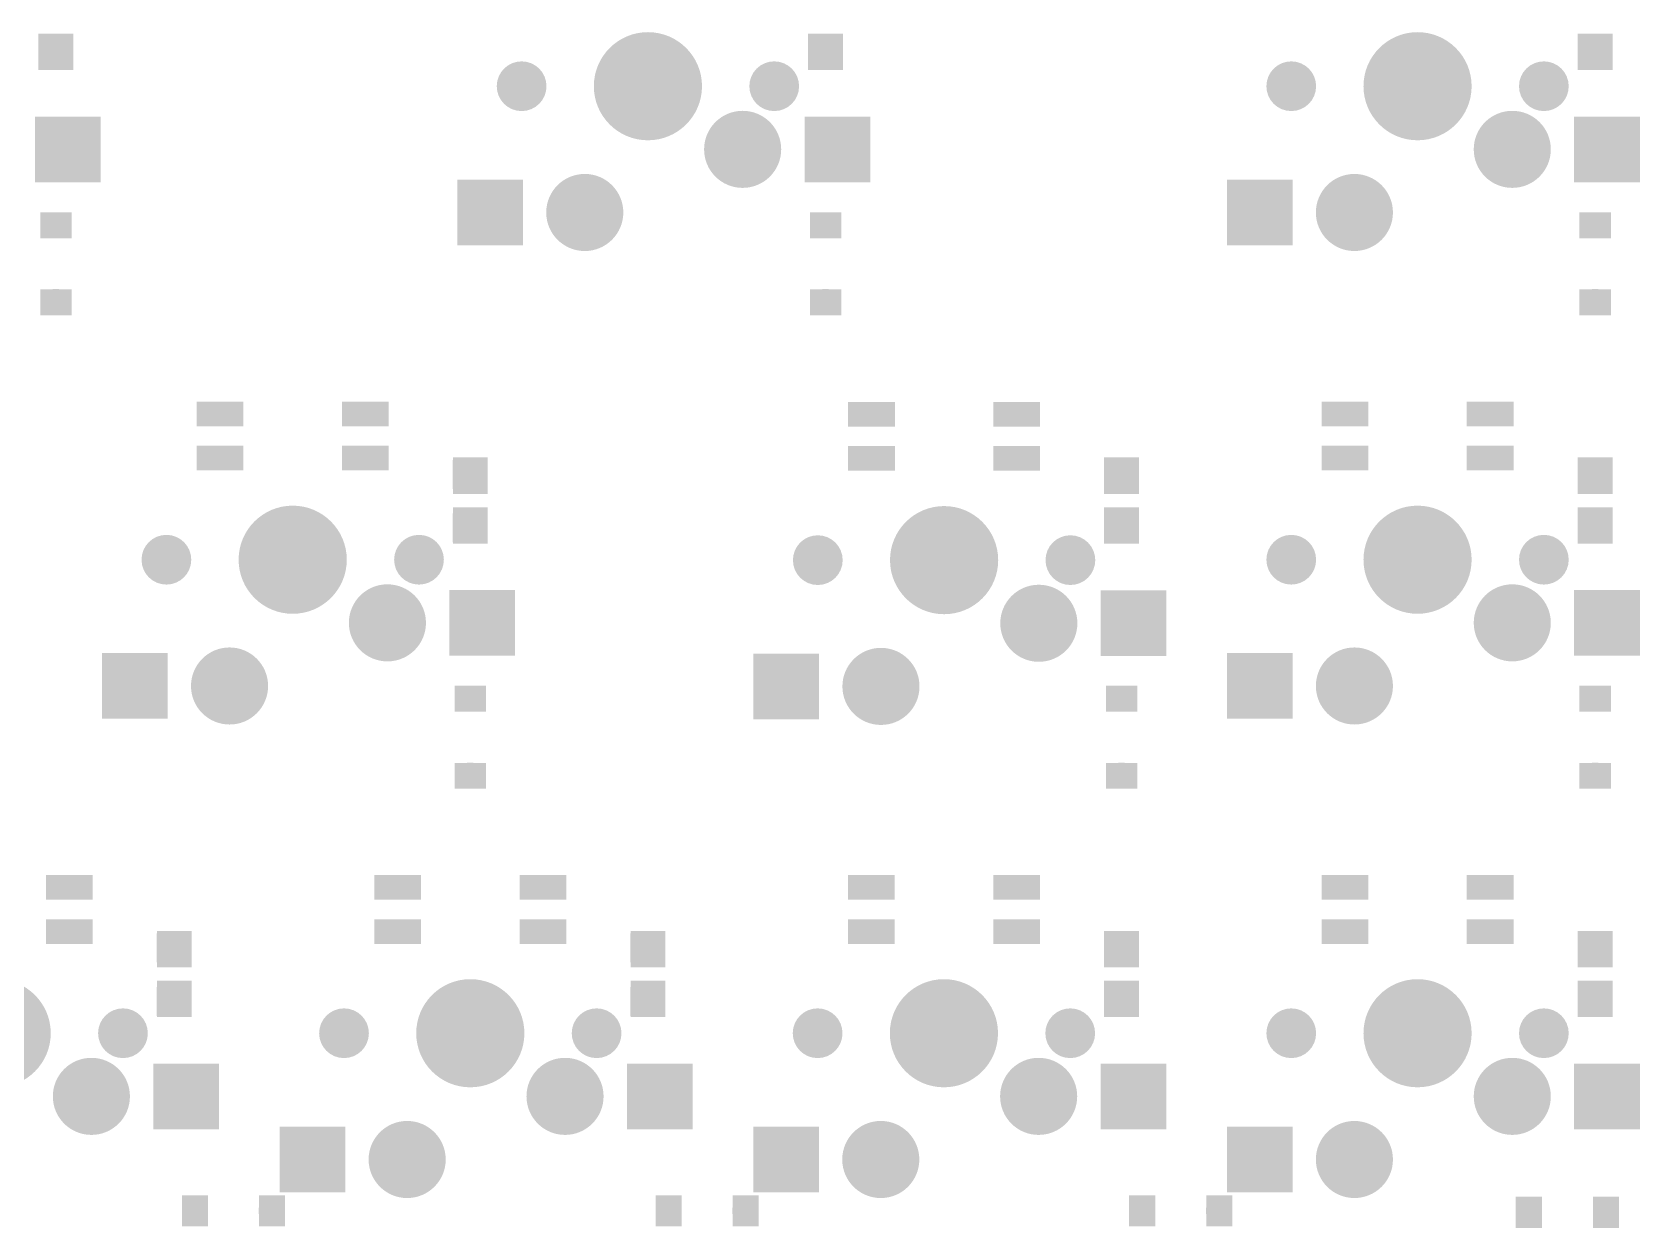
# Model space of a CAD drawing. Extents: x 561 to 1620, y -236 to 406.
# Drawn here: x 1214.1 to 1278.8, y -221 to -172.8 of the extents above; entities that cross this region are included whole.
import ezdxf

# ---------------------------------------------------------------- set-up
doc = ezdxf.new("R2010")
doc.units = 0
doc.header["$MEASUREMENT"] = 0
for name, color, linetype, true_color in [('BottomLayer', 5, 'Continuous', 0x0000ff), ('BottomPasteMaskLayer', 7, 'Continuous', 0x800000), ('BottomSolderMaskLayer', 7, 'Continuous', 0xaa00ff), ('Document', 7, 'Continuous', 0xffffff), ('Multi-Layer', 7, 'Continuous', 0xc0c0c0), ('TopSolderMaskLayer', 7, 'Continuous', 0x800080)]:
    doc.layers.add(name, color=color, linetype=linetype, true_color=true_color)

msp = doc.modelspace()

# ---------------------------------------------------------------- hatches: boundary and pattern name
at = {"layer": 'BottomLayer'}
for points in [[(1215.759, -172.937), (1214.409, -172.937), (1214.409, -174.347), (1215.759, -174.347)], [(1246.716, -172.937), (1245.366, -172.937), (1245.366, -174.347), (1246.716, -174.347)], [(1277.673, -172.937), (1276.323, -172.937), (1276.323, -174.347), (1277.673, -174.347)], [(1214.29, -176.293), (1216.83, -176.293), (1216.83, -178.833), (1214.29, -178.833)], [(1245.247, -176.293), (1247.787, -176.293), (1247.787, -178.833), (1245.247, -178.833)], [(1276.204, -176.293), (1278.744, -176.293), (1278.744, -178.833), (1276.204, -178.833)], [(1231.277, -178.833), (1233.817, -178.833), (1233.817, -181.373), (1231.277, -181.373)], [(1262.234, -178.833), (1264.774, -178.833), (1264.774, -181.373), (1262.234, -181.373)], [(1215.684, -181.117), (1215.684, -180.117), (1214.484, -180.117), (1214.484, -181.117)], [(1246.641, -181.117), (1246.641, -180.117), (1245.441, -180.117), (1245.441, -181.117)], [(1277.598, -181.117), (1277.598, -180.117), (1276.398, -180.117), (1276.398, -181.117)], [(1215.684, -184.217), (1215.684, -183.217), (1214.484, -183.217), (1214.484, -184.217)], [(1246.641, -184.217), (1246.641, -183.217), (1245.441, -183.217), (1245.441, -184.217)], [(1277.598, -184.217), (1277.598, -183.217), (1276.398, -183.217), (1276.398, -184.217)], [(1220.799, -187.76), (1222.577, -187.76), (1222.577, -188.649), (1220.799, -188.649)], [(1226.641, -187.76), (1228.419, -187.76), (1228.419, -188.649), (1226.641, -188.649)], [(1247, -187.777), (1248.778, -187.777), (1248.778, -188.666), (1247, -188.666)], [(1252.842, -187.777), (1254.62, -187.777), (1254.62, -188.666), (1252.842, -188.666)], [(1266.044, -187.76), (1267.822, -187.76), (1267.822, -188.649), (1266.044, -188.649)], [(1271.886, -187.76), (1273.664, -187.76), (1273.664, -188.649), (1271.886, -188.649)], [(1220.799, -189.538), (1222.577, -189.538), (1222.577, -190.427), (1220.799, -190.427)], [(1226.641, -189.538), (1228.419, -189.538), (1228.419, -190.427), (1226.641, -190.427)], [(1232.428, -191.397), (1231.078, -191.397), (1231.078, -189.987), (1232.428, -189.987)], [(1247, -189.555), (1248.778, -189.555), (1248.778, -190.444), (1247, -190.444)], [(1252.842, -189.555), (1254.62, -189.555), (1254.62, -190.444), (1252.842, -190.444)], [(1258.623, -191.397), (1257.273, -191.397), (1257.273, -189.987), (1258.623, -189.987)], [(1266.044, -189.538), (1267.822, -189.538), (1267.822, -190.427), (1266.044, -190.427)], [(1271.886, -189.538), (1273.664, -189.538), (1273.664, -190.427), (1271.886, -190.427)], [(1277.673, -191.397), (1276.323, -191.397), (1276.323, -189.987), (1277.673, -189.987)], [(1232.428, -191.987), (1231.078, -191.987), (1231.078, -193.397), (1232.428, -193.397)], [(1258.623, -191.987), (1257.273, -191.987), (1257.273, -193.397), (1258.623, -193.397)], [(1277.673, -191.987), (1276.323, -191.987), (1276.323, -193.397), (1277.673, -193.397)], [(1230.959, -195.343), (1233.499, -195.343), (1233.499, -197.883), (1230.959, -197.883)], [(1257.16, -195.36), (1259.7, -195.36), (1259.7, -197.9), (1257.16, -197.9)], [(1276.204, -195.343), (1278.744, -195.343), (1278.744, -197.883), (1276.204, -197.883)], [(1216.989, -197.883), (1219.529, -197.883), (1219.529, -200.423), (1216.989, -200.423)], [(1243.19, -197.9), (1245.73, -197.9), (1245.73, -200.44), (1243.19, -200.44)], [(1262.234, -197.883), (1264.774, -197.883), (1264.774, -200.423), (1262.234, -200.423)], [(1232.353, -200.167), (1232.353, -199.167), (1231.153, -199.167), (1231.153, -200.167)], [(1258.548, -200.167), (1258.548, -199.167), (1257.348, -199.167), (1257.348, -200.167)], [(1277.598, -200.167), (1277.598, -199.167), (1276.398, -199.167), (1276.398, -200.167)], [(1232.353, -203.267), (1232.353, -202.267), (1231.153, -202.267), (1231.153, -203.267)], [(1258.548, -203.267), (1258.548, -202.267), (1257.348, -202.267), (1257.348, -203.267)], [(1277.598, -203.267), (1277.598, -202.267), (1276.398, -202.267), (1276.398, -203.267)], [(1214.735, -206.81), (1216.513, -206.81), (1216.513, -207.699), (1214.735, -207.699)], [(1227.943, -206.81), (1229.721, -206.81), (1229.721, -207.699), (1227.943, -207.699)], [(1233.785, -206.81), (1235.563, -206.81), (1235.563, -207.699), (1233.785, -207.699)], [(1246.994, -206.81), (1248.772, -206.81), (1248.772, -207.699), (1246.994, -207.699)], [(1252.836, -206.81), (1254.614, -206.81), (1254.614, -207.699), (1252.836, -207.699)], [(1266.044, -206.81), (1267.822, -206.81), (1267.822, -207.699), (1266.044, -207.699)], [(1271.886, -206.81), (1273.664, -206.81), (1273.664, -207.699), (1271.886, -207.699)], [(1214.735, -208.588), (1216.513, -208.588), (1216.513, -209.477), (1214.735, -209.477)], [(1227.943, -208.588), (1229.721, -208.588), (1229.721, -209.477), (1227.943, -209.477)], [(1233.785, -208.588), (1235.563, -208.588), (1235.563, -209.477), (1233.785, -209.477)], [(1246.994, -208.588), (1248.772, -208.588), (1248.772, -209.477), (1246.994, -209.477)], [(1252.836, -208.588), (1254.614, -208.588), (1254.614, -209.477), (1252.836, -209.477)], [(1266.044, -208.588), (1267.822, -208.588), (1267.822, -209.477), (1266.044, -209.477)], [(1271.886, -208.588), (1273.664, -208.588), (1273.664, -209.477), (1271.886, -209.477)], [(1220.522, -210.447), (1219.172, -210.447), (1219.172, -209.037), (1220.522, -209.037)], [(1239.572, -210.447), (1238.222, -210.447), (1238.222, -209.037), (1239.572, -209.037)], [(1258.623, -210.447), (1257.273, -210.447), (1257.273, -209.037), (1258.623, -209.037)], [(1277.673, -210.447), (1276.323, -210.447), (1276.323, -209.037), (1277.673, -209.037)], [(1220.522, -211.037), (1219.172, -211.037), (1219.172, -212.447), (1220.522, -212.447)], [(1239.572, -211.037), (1238.222, -211.037), (1238.222, -212.447), (1239.572, -212.447)], [(1258.623, -211.037), (1257.273, -211.037), (1257.273, -212.447), (1258.623, -212.447)], [(1277.673, -211.037), (1276.323, -211.037), (1276.323, -212.447), (1277.673, -212.447)], [(1219.053, -214.394), (1221.593, -214.394), (1221.593, -216.934), (1219.053, -216.934)], [(1238.103, -214.394), (1240.643, -214.394), (1240.643, -216.934), (1238.103, -216.934)], [(1257.154, -214.394), (1259.694, -214.394), (1259.694, -216.934), (1257.154, -216.934)], [(1276.204, -214.394), (1278.744, -214.394), (1278.744, -216.934), (1276.204, -216.934)], [(1224.133, -216.934), (1226.673, -216.934), (1226.673, -219.474), (1224.133, -219.474)], [(1243.184, -216.934), (1245.724, -216.934), (1245.724, -219.474), (1243.184, -219.474)], [(1262.234, -216.934), (1264.774, -216.934), (1264.774, -219.474), (1262.234, -219.474)], [(1221.178, -219.668), (1220.178, -219.668), (1220.178, -220.868), (1221.178, -220.868)], [(1224.278, -219.668), (1223.278, -219.668), (1223.278, -220.868), (1224.278, -220.868)], [(1240.228, -219.668), (1239.228, -219.668), (1239.228, -220.868), (1240.228, -220.868)], [(1243.328, -219.668), (1242.328, -219.668), (1242.328, -220.868), (1243.328, -220.868)], [(1259.279, -219.668), (1258.279, -219.668), (1258.279, -220.868), (1259.279, -220.868)], [(1262.379, -219.668), (1261.379, -219.668), (1261.379, -220.868), (1262.379, -220.868)], [(1273.83, -220.929), (1274.83, -220.929), (1274.83, -219.729), (1273.83, -219.729)], [(1276.93, -220.929), (1277.93, -220.929), (1277.93, -219.729), (1276.93, -219.729)]]:
    msp.add_hatch(color=256, dxfattribs=at).paths.add_polyline_path(points)
at = {"layer": 'BottomPasteMaskLayer'}
for points in [[(1215.704, -173.116), (1215.284, -173.117), (1215.284, -173.561), (1214.834, -173.561), (1214.834, -173.122), (1214.424, -173.116), (1214.374, -173.166), (1214.374, -174.316), (1214.424, -174.366), (1215.704, -174.366), (1215.754, -174.316), (1215.754, -173.166)], [(1246.661, -173.116), (1246.241, -173.117), (1246.241, -173.561), (1245.791, -173.561), (1245.791, -173.122), (1245.381, -173.116), (1245.331, -173.166), (1245.331, -174.316), (1245.381, -174.366), (1246.661, -174.366), (1246.711, -174.316), (1246.711, -173.166)], [(1277.618, -173.116), (1277.198, -173.117), (1277.198, -173.561), (1276.748, -173.561), (1276.748, -173.122), (1276.338, -173.116), (1276.288, -173.166), (1276.288, -174.316), (1276.338, -174.366), (1277.618, -174.366), (1277.668, -174.316), (1277.668, -173.166)], [(1214.29, -176.293), (1216.83, -176.293), (1216.83, -178.833), (1214.29, -178.833)], [(1245.247, -176.293), (1247.787, -176.293), (1247.787, -178.833), (1245.247, -178.833)], [(1276.204, -176.293), (1278.744, -176.293), (1278.744, -178.833), (1276.204, -178.833)], [(1231.277, -178.833), (1233.817, -178.833), (1233.817, -181.373), (1231.277, -181.373)], [(1262.234, -178.833), (1264.774, -178.833), (1264.774, -181.373), (1262.234, -181.373)], [(1215.684, -181.117), (1215.684, -180.117), (1214.484, -180.117), (1214.484, -181.117)], [(1246.641, -181.117), (1246.641, -180.117), (1245.441, -180.117), (1245.441, -181.117)], [(1277.598, -181.117), (1277.598, -180.117), (1276.398, -180.117), (1276.398, -181.117)], [(1215.684, -184.217), (1215.684, -183.217), (1214.484, -183.217), (1214.484, -184.217)], [(1246.641, -184.217), (1246.641, -183.217), (1245.441, -183.217), (1245.441, -184.217)], [(1277.598, -184.217), (1277.598, -183.217), (1276.398, -183.217), (1276.398, -184.217)], [(1220.799, -187.76), (1222.577, -187.76), (1222.577, -188.649), (1220.799, -188.649)], [(1226.641, -187.76), (1228.419, -187.76), (1228.419, -188.649), (1226.641, -188.649)], [(1247, -187.777), (1248.778, -187.777), (1248.778, -188.666), (1247, -188.666)], [(1252.842, -187.777), (1254.62, -187.777), (1254.62, -188.666), (1252.842, -188.666)], [(1266.044, -187.76), (1267.822, -187.76), (1267.822, -188.649), (1266.044, -188.649)], [(1271.886, -187.76), (1273.664, -187.76), (1273.664, -188.649), (1271.886, -188.649)], [(1220.799, -189.538), (1222.577, -189.538), (1222.577, -190.427), (1220.799, -190.427)], [(1226.641, -189.538), (1228.419, -189.538), (1228.419, -190.427), (1226.641, -190.427)], [(1232.373, -190.017), (1231.093, -190.017), (1231.043, -190.067), (1231.043, -191.217), (1231.093, -191.267), (1231.503, -191.272), (1231.503, -190.822), (1231.953, -190.822), (1231.953, -191.262), (1232.373, -191.267), (1232.423, -191.217), (1232.423, -190.067)], [(1247, -189.555), (1248.778, -189.555), (1248.778, -190.444), (1247, -190.444)], [(1252.842, -189.555), (1254.62, -189.555), (1254.62, -190.444), (1252.842, -190.444)], [(1258.567, -190.017), (1257.288, -190.017), (1257.237, -190.067), (1257.237, -191.217), (1257.288, -191.267), (1257.698, -191.272), (1257.698, -190.822), (1258.148, -190.822), (1258.148, -191.262), (1258.567, -191.267), (1258.618, -191.217), (1258.618, -190.067)], [(1266.044, -189.538), (1267.822, -189.538), (1267.822, -190.427), (1266.044, -190.427)], [(1271.886, -189.538), (1273.664, -189.538), (1273.664, -190.427), (1271.886, -190.427)], [(1277.618, -190.017), (1276.338, -190.017), (1276.288, -190.067), (1276.288, -191.217), (1276.338, -191.267), (1276.748, -191.272), (1276.748, -190.822), (1277.198, -190.822), (1277.198, -191.262), (1277.618, -191.267), (1277.668, -191.217), (1277.668, -190.067)], [(1232.373, -192.167), (1231.953, -192.167), (1231.953, -192.612), (1231.503, -192.612), (1231.503, -192.172), (1231.093, -192.167), (1231.043, -192.217), (1231.043, -193.367), (1231.093, -193.417), (1232.373, -193.417), (1232.423, -193.367), (1232.423, -192.217)], [(1258.567, -192.167), (1258.148, -192.167), (1258.148, -192.612), (1257.698, -192.612), (1257.698, -192.172), (1257.288, -192.167), (1257.237, -192.217), (1257.237, -193.367), (1257.288, -193.417), (1258.567, -193.417), (1258.618, -193.367), (1258.618, -192.217)], [(1277.618, -192.167), (1277.198, -192.167), (1277.198, -192.612), (1276.748, -192.612), (1276.748, -192.172), (1276.338, -192.167), (1276.288, -192.217), (1276.288, -193.367), (1276.338, -193.417), (1277.618, -193.417), (1277.668, -193.367), (1277.668, -192.217)], [(1230.959, -195.343), (1233.499, -195.343), (1233.499, -197.883), (1230.959, -197.883)], [(1257.16, -195.36), (1259.7, -195.36), (1259.7, -197.9), (1257.16, -197.9)], [(1276.204, -195.343), (1278.744, -195.343), (1278.744, -197.883), (1276.204, -197.883)], [(1216.989, -197.883), (1219.529, -197.883), (1219.529, -200.423), (1216.989, -200.423)], [(1243.19, -197.9), (1245.73, -197.9), (1245.73, -200.44), (1243.19, -200.44)], [(1262.234, -197.883), (1264.774, -197.883), (1264.774, -200.423), (1262.234, -200.423)], [(1232.353, -200.167), (1232.353, -199.167), (1231.153, -199.167), (1231.153, -200.167)], [(1258.548, -200.167), (1258.548, -199.167), (1257.348, -199.167), (1257.348, -200.167)], [(1277.598, -200.167), (1277.598, -199.167), (1276.398, -199.167), (1276.398, -200.167)], [(1232.353, -203.267), (1232.353, -202.267), (1231.153, -202.267), (1231.153, -203.267)], [(1258.548, -203.267), (1258.548, -202.267), (1257.348, -202.267), (1257.348, -203.267)], [(1277.598, -203.267), (1277.598, -202.267), (1276.398, -202.267), (1276.398, -203.267)], [(1214.735, -206.81), (1216.513, -206.81), (1216.513, -207.699), (1214.735, -207.699)], [(1227.943, -206.81), (1229.721, -206.81), (1229.721, -207.699), (1227.943, -207.699)], [(1233.785, -206.81), (1235.563, -206.81), (1235.563, -207.699), (1233.785, -207.699)], [(1246.994, -206.81), (1248.772, -206.81), (1248.772, -207.699), (1246.994, -207.699)], [(1252.836, -206.81), (1254.614, -206.81), (1254.614, -207.699), (1252.836, -207.699)], [(1266.044, -206.81), (1267.822, -206.81), (1267.822, -207.699), (1266.044, -207.699)], [(1271.886, -206.81), (1273.664, -206.81), (1273.664, -207.699), (1271.886, -207.699)], [(1214.735, -208.588), (1216.513, -208.588), (1216.513, -209.477), (1214.735, -209.477)], [(1227.943, -208.588), (1229.721, -208.588), (1229.721, -209.477), (1227.943, -209.477)], [(1233.785, -208.588), (1235.563, -208.588), (1235.563, -209.477), (1233.785, -209.477)], [(1246.994, -208.588), (1248.772, -208.588), (1248.772, -209.477), (1246.994, -209.477)], [(1252.836, -208.588), (1254.614, -208.588), (1254.614, -209.477), (1252.836, -209.477)], [(1266.044, -208.588), (1267.822, -208.588), (1267.822, -209.477), (1266.044, -209.477)], [(1271.886, -208.588), (1273.664, -208.588), (1273.664, -209.477), (1271.886, -209.477)], [(1220.467, -209.067), (1219.187, -209.067), (1219.137, -209.117), (1219.137, -210.267), (1219.187, -210.317), (1219.597, -210.322), (1219.597, -209.872), (1220.047, -209.872), (1220.047, -210.312), (1220.467, -210.317), (1220.517, -210.267), (1220.517, -209.117)], [(1239.517, -209.067), (1238.237, -209.067), (1238.187, -209.117), (1238.187, -210.267), (1238.237, -210.317), (1238.647, -210.322), (1238.647, -209.872), (1239.097, -209.872), (1239.097, -210.312), (1239.517, -210.317), (1239.567, -210.267), (1239.567, -209.117)], [(1258.567, -209.067), (1257.288, -209.067), (1257.237, -209.117), (1257.237, -210.267), (1257.288, -210.317), (1257.698, -210.322), (1257.698, -209.872), (1258.148, -209.872), (1258.148, -210.312), (1258.567, -210.317), (1258.618, -210.267), (1258.618, -209.117)], [(1277.618, -209.067), (1276.338, -209.067), (1276.288, -209.117), (1276.288, -210.267), (1276.338, -210.317), (1276.748, -210.322), (1276.748, -209.872), (1277.198, -209.872), (1277.198, -210.312), (1277.618, -210.317), (1277.668, -210.267), (1277.668, -209.117)], [(1220.467, -211.217), (1220.047, -211.217), (1220.047, -211.662), (1219.597, -211.662), (1219.597, -211.222), (1219.187, -211.217), (1219.137, -211.267), (1219.137, -212.417), (1219.187, -212.467), (1220.467, -212.467), (1220.517, -212.417), (1220.517, -211.267)], [(1239.517, -211.217), (1239.097, -211.217), (1239.097, -211.662), (1238.647, -211.662), (1238.647, -211.222), (1238.237, -211.217), (1238.187, -211.267), (1238.187, -212.417), (1238.237, -212.467), (1239.517, -212.467), (1239.567, -212.417), (1239.567, -211.267)], [(1258.567, -211.217), (1258.148, -211.217), (1258.148, -211.662), (1257.698, -211.662), (1257.698, -211.222), (1257.288, -211.217), (1257.237, -211.267), (1257.237, -212.417), (1257.288, -212.467), (1258.567, -212.467), (1258.618, -212.417), (1258.618, -211.267)], [(1277.618, -211.217), (1277.198, -211.217), (1277.198, -211.662), (1276.748, -211.662), (1276.748, -211.222), (1276.338, -211.217), (1276.288, -211.267), (1276.288, -212.417), (1276.338, -212.467), (1277.618, -212.467), (1277.668, -212.417), (1277.668, -211.267)], [(1219.053, -214.394), (1221.593, -214.394), (1221.593, -216.934), (1219.053, -216.934)], [(1238.103, -214.394), (1240.643, -214.394), (1240.643, -216.934), (1238.103, -216.934)], [(1257.154, -214.394), (1259.694, -214.394), (1259.694, -216.934), (1257.154, -216.934)], [(1276.204, -214.394), (1278.744, -214.394), (1278.744, -216.934), (1276.204, -216.934)], [(1224.133, -216.934), (1226.673, -216.934), (1226.673, -219.474), (1224.133, -219.474)], [(1243.184, -216.934), (1245.724, -216.934), (1245.724, -219.474), (1243.184, -219.474)], [(1262.234, -216.934), (1264.774, -216.934), (1264.774, -219.474), (1262.234, -219.474)], [(1221.178, -219.668), (1220.178, -219.668), (1220.178, -220.868), (1221.178, -220.868)], [(1224.278, -219.668), (1223.278, -219.668), (1223.278, -220.868), (1224.278, -220.868)], [(1240.228, -219.668), (1239.228, -219.668), (1239.228, -220.868), (1240.228, -220.868)], [(1243.328, -219.668), (1242.328, -219.668), (1242.328, -220.868), (1243.328, -220.868)], [(1259.279, -219.668), (1258.279, -219.668), (1258.279, -220.868), (1259.279, -220.868)], [(1262.379, -219.668), (1261.379, -219.668), (1261.379, -220.868), (1262.379, -220.868)], [(1273.83, -220.929), (1274.83, -220.929), (1274.83, -219.729), (1273.83, -219.729)], [(1276.93, -220.929), (1277.93, -220.929), (1277.93, -219.729), (1276.93, -219.729)]]:
    msp.add_hatch(color=256, dxfattribs=at).paths.add_polyline_path(points)
at = {"layer": 'BottomSolderMaskLayer'}
for points in [[(1215.783, -172.91), (1214.385, -172.91), (1214.385, -174.373), (1215.783, -174.373)], [(1236.722, -175.023, 1), (1241.073, -175.023, 1)], [(1246.74, -172.91), (1245.342, -172.91), (1245.342, -174.373), (1246.74, -174.373)], [(1267.679, -175.023, 1), (1272.029, -175.023, 1)], [(1277.697, -172.91), (1276.299, -172.91), (1276.299, -174.373), (1277.697, -174.373)], [(1232.817, -175.023, 1), (1234.818, -175.023, 1)], [(1242.977, -175.023, 1), (1244.978, -175.023, 1)], [(1263.774, -175.023, 1), (1265.774, -175.023, 1)], [(1273.934, -175.023, 1), (1275.934, -175.023, 1)], [(1214.239, -176.242), (1216.881, -176.242), (1216.881, -178.884), (1214.239, -178.884)], [(1241.157, -177.563, 1), (1244.258, -177.563, 1)], [(1245.196, -176.242), (1247.838, -176.242), (1247.838, -178.884), (1245.196, -178.884)], [(1272.114, -177.563, 1), (1275.214, -177.563, 1)], [(1276.153, -176.242), (1278.795, -176.242), (1278.795, -178.884), (1276.153, -178.884)], [(1231.226, -178.782), (1233.868, -178.782), (1233.868, -181.424), (1231.226, -181.424)], [(1234.807, -180.103, 1), (1237.908, -180.103, 1)], [(1262.183, -178.782), (1264.825, -178.782), (1264.825, -181.424), (1262.183, -181.424)], [(1265.764, -180.103, 1), (1268.864, -180.103, 1)], [(1215.715, -181.138), (1215.715, -180.096), (1214.454, -180.096), (1214.454, -181.138)], [(1246.671, -181.138), (1246.671, -180.096), (1245.411, -180.096), (1245.411, -181.138)], [(1277.628, -181.138), (1277.628, -180.096), (1276.367, -180.096), (1276.367, -181.138)], [(1215.715, -184.238), (1215.715, -183.195), (1214.454, -183.195), (1214.454, -184.238)], [(1246.671, -184.238), (1246.671, -183.195), (1245.411, -183.195), (1245.411, -184.238)], [(1277.628, -184.238), (1277.628, -183.195), (1276.367, -183.195), (1276.367, -184.238)], [(1220.748, -187.709), (1222.628, -187.709), (1222.628, -188.7), (1220.748, -188.7)], [(1226.59, -187.709), (1228.47, -187.709), (1228.47, -188.7), (1226.59, -188.7)], [(1246.95, -187.726), (1248.829, -187.726), (1248.829, -188.717), (1246.95, -188.717)], [(1252.792, -187.726), (1254.671, -187.726), (1254.671, -188.717), (1252.792, -188.717)], [(1265.993, -187.709), (1267.873, -187.709), (1267.873, -188.7), (1265.993, -188.7)], [(1271.835, -187.709), (1273.715, -187.709), (1273.715, -188.7), (1271.835, -188.7)], [(1220.748, -189.487), (1222.628, -189.487), (1222.628, -190.478), (1220.748, -190.478)], [(1226.59, -189.487), (1228.47, -189.487), (1228.47, -190.478), (1226.59, -190.478)], [(1232.452, -191.423), (1231.054, -191.423), (1231.054, -189.96), (1232.452, -189.96)], [(1246.95, -189.504), (1248.829, -189.504), (1248.829, -190.495), (1246.95, -190.495)], [(1252.792, -189.504), (1254.671, -189.504), (1254.671, -190.495), (1252.792, -190.495)], [(1258.647, -191.423), (1257.248, -191.423), (1257.248, -189.96), (1258.647, -189.96)], [(1265.993, -189.487), (1267.873, -189.487), (1267.873, -190.478), (1265.993, -190.478)], [(1271.835, -189.487), (1273.715, -189.487), (1273.715, -190.478), (1271.835, -190.478)], [(1277.697, -191.423), (1276.299, -191.423), (1276.299, -189.96), (1277.697, -189.96)], [(1222.434, -194.073, 1), (1226.785, -194.073, 1)], [(1232.452, -191.96), (1231.054, -191.96), (1231.054, -193.424), (1232.452, -193.424)], [(1248.635, -194.09, 1), (1252.986, -194.09, 1)], [(1258.647, -191.96), (1257.248, -191.96), (1257.248, -193.424), (1258.647, -193.424)], [(1267.679, -194.073, 1), (1272.029, -194.073, 1)], [(1277.697, -191.96), (1276.299, -191.96), (1276.299, -193.424), (1277.697, -193.424)], [(1218.529, -194.073, 1), (1220.53, -194.073, 1)], [(1228.689, -194.073, 1), (1230.69, -194.073, 1)], [(1244.73, -194.09, 1), (1246.731, -194.09, 1)], [(1254.89, -194.09, 1), (1256.891, -194.09, 1)], [(1263.774, -194.073, 1), (1265.774, -194.073, 1)], [(1273.934, -194.073, 1), (1275.934, -194.073, 1)], [(1226.869, -196.613, 1), (1229.97, -196.613, 1)], [(1253.07, -196.63, 1), (1256.171, -196.63, 1)], [(1272.114, -196.613, 1), (1275.214, -196.613, 1)], [(1230.908, -195.292), (1233.55, -195.292), (1233.55, -197.934), (1230.908, -197.934)], [(1257.11, -195.31), (1259.751, -195.31), (1259.751, -197.951), (1257.11, -197.951)], [(1276.153, -195.292), (1278.795, -195.292), (1278.795, -197.934), (1276.153, -197.934)], [(1216.938, -197.832), (1219.58, -197.832), (1219.58, -200.474), (1216.938, -200.474)], [(1220.519, -199.153, 1), (1223.62, -199.153, 1)], [(1243.14, -197.85), (1245.781, -197.85), (1245.781, -200.491), (1243.14, -200.491)], [(1246.72, -199.17, 1), (1249.821, -199.17, 1)], [(1262.183, -197.832), (1264.825, -197.832), (1264.825, -200.474), (1262.183, -200.474)], [(1265.764, -199.153, 1), (1268.864, -199.153, 1)], [(1232.384, -200.188), (1232.384, -199.146), (1231.123, -199.146), (1231.123, -200.188)], [(1258.578, -200.188), (1258.578, -199.146), (1257.317, -199.146), (1257.317, -200.188)], [(1277.628, -200.188), (1277.628, -199.146), (1276.367, -199.146), (1276.367, -200.188)], [(1232.384, -203.288), (1232.384, -202.246), (1231.123, -202.246), (1231.123, -203.288)], [(1258.578, -203.288), (1258.578, -202.246), (1257.317, -202.246), (1257.317, -203.288)], [(1277.628, -203.288), (1277.628, -202.246), (1276.367, -202.246), (1276.367, -203.288)], [(1214.684, -206.759), (1216.564, -206.759), (1216.564, -207.75), (1214.684, -207.75)], [(1227.892, -206.759), (1229.772, -206.759), (1229.772, -207.75), (1227.892, -207.75)], [(1233.734, -206.759), (1235.614, -206.759), (1235.614, -207.75), (1233.734, -207.75)], [(1246.943, -206.759), (1248.822, -206.759), (1248.822, -207.75), (1246.943, -207.75)], [(1252.785, -206.759), (1254.664, -206.759), (1254.664, -207.75), (1252.785, -207.75)], [(1265.993, -206.759), (1267.873, -206.759), (1267.873, -207.75), (1265.993, -207.75)], [(1271.835, -206.759), (1273.715, -206.759), (1273.715, -207.75), (1271.835, -207.75)], [(1214.684, -208.537), (1216.564, -208.537), (1216.564, -209.528), (1214.684, -209.528)], [(1227.892, -208.537), (1229.772, -208.537), (1229.772, -209.528), (1227.892, -209.528)], [(1233.734, -208.537), (1235.614, -208.537), (1235.614, -209.528), (1233.734, -209.528)], [(1246.943, -208.537), (1248.822, -208.537), (1248.822, -209.528), (1246.943, -209.528)], [(1252.785, -208.537), (1254.664, -208.537), (1254.664, -209.528), (1252.785, -209.528)], [(1265.993, -208.537), (1267.873, -208.537), (1267.873, -209.528), (1265.993, -209.528)], [(1271.835, -208.537), (1273.715, -208.537), (1273.715, -209.528), (1271.835, -209.528)], [(1220.546, -210.474), (1219.147, -210.474), (1219.147, -209.011), (1220.546, -209.011)], [(1239.596, -210.474), (1238.198, -210.474), (1238.198, -209.011), (1239.596, -209.011)], [(1258.647, -210.474), (1257.248, -210.474), (1257.248, -209.011), (1258.647, -209.011)], [(1277.697, -210.474), (1276.299, -210.474), (1276.299, -209.011), (1277.697, -209.011)], [(1210.527, -213.124, 1), (1214.878, -213.124, 1)], [(1220.546, -211.011), (1219.147, -211.011), (1219.147, -212.474), (1220.546, -212.474)], [(1229.578, -213.124, 1), (1233.929, -213.124, 1)], [(1239.596, -211.011), (1238.198, -211.011), (1238.198, -212.474), (1239.596, -212.474)], [(1248.628, -213.124, 1), (1252.979, -213.124, 1)], [(1258.647, -211.011), (1257.248, -211.011), (1257.248, -212.474), (1258.647, -212.474)], [(1267.679, -213.124, 1), (1272.029, -213.124, 1)], [(1277.697, -211.011), (1276.299, -211.011), (1276.299, -212.474), (1277.697, -212.474)], [(1216.782, -213.124, 1), (1218.783, -213.124, 1)], [(1225.673, -213.124, 1), (1227.674, -213.124, 1)], [(1235.833, -213.124, 1), (1237.834, -213.124, 1)], [(1244.723, -213.124, 1), (1246.724, -213.124, 1)], [(1254.883, -213.124, 1), (1256.884, -213.124, 1)], [(1263.774, -213.124, 1), (1265.774, -213.124, 1)], [(1273.934, -213.124, 1), (1275.934, -213.124, 1)], [(1214.962, -215.664, 1), (1218.063, -215.664, 1)], [(1219.002, -214.343), (1221.644, -214.343), (1221.644, -216.985), (1219.002, -216.985)], [(1234.013, -215.664, 1), (1237.114, -215.664, 1)], [(1238.052, -214.343), (1240.694, -214.343), (1240.694, -216.985), (1238.052, -216.985)], [(1253.063, -215.664, 1), (1256.164, -215.664, 1)], [(1257.103, -214.343), (1259.744, -214.343), (1259.744, -216.985), (1257.103, -216.985)], [(1272.114, -215.664, 1), (1275.214, -215.664, 1)], [(1276.153, -214.343), (1278.795, -214.343), (1278.795, -216.985), (1276.153, -216.985)], [(1224.082, -216.883), (1226.724, -216.883), (1226.724, -219.525), (1224.082, -219.525)], [(1227.663, -218.204, 1), (1230.764, -218.204, 1)], [(1243.133, -216.883), (1245.774, -216.883), (1245.774, -219.525), (1243.133, -219.525)], [(1246.713, -218.204, 1), (1249.814, -218.204, 1)], [(1262.183, -216.883), (1264.825, -216.883), (1264.825, -219.525), (1262.183, -219.525)], [(1265.764, -218.204, 1), (1268.864, -218.204, 1)], [(1221.203, -219.642), (1220.153, -219.642), (1220.153, -220.893), (1221.203, -220.893)], [(1224.303, -219.642), (1223.252, -219.642), (1223.252, -220.893), (1224.303, -220.893)], [(1240.254, -219.642), (1239.203, -219.642), (1239.203, -220.893), (1240.254, -220.893)], [(1243.354, -219.642), (1242.303, -219.642), (1242.303, -220.893), (1243.354, -220.893)], [(1259.304, -219.642), (1258.254, -219.642), (1258.254, -220.893), (1259.304, -220.893)], [(1262.404, -219.642), (1261.353, -219.642), (1261.353, -220.893), (1262.404, -220.893)], [(1273.805, -220.954), (1274.856, -220.954), (1274.856, -219.703), (1273.805, -219.703)], [(1276.905, -220.954), (1277.955, -220.954), (1277.955, -219.703), (1276.905, -219.703)]]:
    msp.add_hatch(color=256, dxfattribs=at).paths.add_polyline_path(points)
at = {"layer": 'Document'}
for points in [[(1215.211, -181.024), (1215.211, -180.135), (1214.957, -180.135), (1214.957, -181.024)], [(1246.168, -181.024), (1246.168, -180.135), (1245.914, -180.135), (1245.914, -181.024)], [(1277.125, -181.024), (1277.125, -180.135), (1276.871, -180.135), (1276.871, -181.024)], [(1214.648, -180.695), (1215.537, -180.695), (1215.537, -180.441), (1214.648, -180.441)], [(1245.605, -180.695), (1246.494, -180.695), (1246.494, -180.441), (1245.605, -180.441)], [(1276.562, -180.695), (1277.451, -180.695), (1277.451, -180.441), (1276.562, -180.441)], [(1215.211, -184.072), (1215.211, -183.183), (1214.957, -183.183), (1214.957, -184.072)], [(1246.168, -184.072), (1246.168, -183.183), (1245.914, -183.183), (1245.914, -184.072)], [(1277.125, -184.072), (1277.125, -183.183), (1276.871, -183.183), (1276.871, -184.072)], [(1231.317, -199.746), (1232.206, -199.746), (1232.206, -199.492), (1231.317, -199.492)], [(1231.88, -200.074), (1231.88, -199.185), (1231.626, -199.185), (1231.626, -200.074)], [(1257.511, -199.746), (1258.4, -199.746), (1258.4, -199.492), (1257.511, -199.492)], [(1258.075, -200.074), (1258.075, -199.185), (1257.821, -199.185), (1257.821, -200.074)], [(1276.562, -199.746), (1277.451, -199.746), (1277.451, -199.492), (1276.562, -199.492)], [(1277.125, -200.074), (1277.125, -199.185), (1276.871, -199.185), (1276.871, -200.074)], [(1231.88, -203.122), (1231.88, -202.233), (1231.626, -202.233), (1231.626, -203.122)], [(1258.075, -203.122), (1258.075, -202.233), (1257.821, -202.233), (1257.821, -203.122)], [(1277.125, -203.122), (1277.125, -202.233), (1276.871, -202.233), (1276.871, -203.122)], [(1220.757, -220.704), (1220.757, -219.815), (1220.503, -219.815), (1220.503, -220.704)], [(1239.807, -220.704), (1239.807, -219.815), (1239.553, -219.815), (1239.553, -220.704)], [(1258.857, -220.704), (1258.857, -219.815), (1258.603, -219.815), (1258.603, -220.704)], [(1221.085, -220.141), (1220.196, -220.141), (1220.196, -220.395), (1221.085, -220.395)], [(1224.133, -220.141), (1223.244, -220.141), (1223.244, -220.395), (1224.133, -220.395)], [(1240.135, -220.141), (1239.246, -220.141), (1239.246, -220.395), (1240.135, -220.395)], [(1243.183, -220.141), (1242.294, -220.141), (1242.294, -220.395), (1243.183, -220.395)], [(1259.186, -220.141), (1258.297, -220.141), (1258.297, -220.395), (1259.186, -220.395)], [(1262.234, -220.141), (1261.345, -220.141), (1261.345, -220.395), (1262.234, -220.395)], [(1273.975, -220.456), (1274.864, -220.456), (1274.864, -220.202), (1273.975, -220.202)], [(1277.023, -220.456), (1277.912, -220.456), (1277.912, -220.202), (1277.023, -220.202)], [(1277.352, -219.892), (1277.352, -220.781), (1277.606, -220.781), (1277.606, -219.892)]]:
    msp.add_hatch(color=256, dxfattribs=at).paths.add_polyline_path(points)
at = {"layer": 'Multi-Layer'}
for points in [[(1236.747, -175.023, 1), (1241.047, -175.023, 1)], [(1267.704, -175.023, 1), (1272.004, -175.023, 1)], [(1232.842, -175.023, 1), (1234.792, -175.023, 1)], [(1243.002, -175.023, 1), (1244.952, -175.023, 1)], [(1263.799, -175.023, 1), (1265.749, -175.023, 1)], [(1273.959, -175.023, 1), (1275.909, -175.023, 1)], [(1241.182, -177.563, 1), (1244.232, -177.563, 1)], [(1272.139, -177.563, 1), (1275.189, -177.563, 1)], [(1234.832, -180.103, 1), (1237.882, -180.103, 1)], [(1265.789, -180.103, 1), (1268.839, -180.103, 1)], [(1222.459, -194.073, 1), (1226.759, -194.073, 1)], [(1248.66, -194.09, 1), (1252.96, -194.09, 1)], [(1267.704, -194.073, 1), (1272.004, -194.073, 1)], [(1218.554, -194.073, 1), (1220.504, -194.073, 1)], [(1228.714, -194.073, 1), (1230.664, -194.073, 1)], [(1244.755, -194.09, 1), (1246.705, -194.09, 1)], [(1254.915, -194.09, 1), (1256.865, -194.09, 1)], [(1263.799, -194.073, 1), (1265.749, -194.073, 1)], [(1273.959, -194.073, 1), (1275.909, -194.073, 1)], [(1226.894, -196.613, 1), (1229.944, -196.613, 1)], [(1253.095, -196.63, 1), (1256.145, -196.63, 1)], [(1272.139, -196.613, 1), (1275.189, -196.613, 1)], [(1220.544, -199.153, 1), (1223.594, -199.153, 1)], [(1246.745, -199.17, 1), (1249.795, -199.17, 1)], [(1265.789, -199.153, 1), (1268.839, -199.153, 1)], [(1210.553, -213.124, 1), (1214.853, -213.124, 1)], [(1229.603, -213.124, 1), (1233.903, -213.124, 1)], [(1248.654, -213.124, 1), (1252.954, -213.124, 1)], [(1267.704, -213.124, 1), (1272.004, -213.124, 1)], [(1216.808, -213.124, 1), (1218.758, -213.124, 1)], [(1225.698, -213.124, 1), (1227.648, -213.124, 1)], [(1235.858, -213.124, 1), (1237.808, -213.124, 1)], [(1244.749, -213.124, 1), (1246.699, -213.124, 1)], [(1254.909, -213.124, 1), (1256.859, -213.124, 1)], [(1263.799, -213.124, 1), (1265.749, -213.124, 1)], [(1273.959, -213.124, 1), (1275.909, -213.124, 1)], [(1214.988, -215.664, 1), (1218.038, -215.664, 1)], [(1234.038, -215.664, 1), (1237.088, -215.664, 1)], [(1253.089, -215.664, 1), (1256.139, -215.664, 1)], [(1272.139, -215.664, 1), (1275.189, -215.664, 1)], [(1227.688, -218.204, 1), (1230.738, -218.204, 1)], [(1246.739, -218.204, 1), (1249.789, -218.204, 1)], [(1265.789, -218.204, 1), (1268.839, -218.204, 1)]]:
    msp.add_hatch(color=256, dxfattribs=at).paths.add_polyline_path(points)
at = {"layer": 'TopSolderMaskLayer'}
for points in [[(1236.722, -175.023, 1), (1241.073, -175.023, 1)], [(1267.679, -175.023, 1), (1272.029, -175.023, 1)], [(1232.817, -175.023, 1), (1234.818, -175.023, 1)], [(1242.977, -175.023, 1), (1244.978, -175.023, 1)], [(1263.774, -175.023, 1), (1265.774, -175.023, 1)], [(1273.934, -175.023, 1), (1275.934, -175.023, 1)], [(1241.157, -177.563, 1), (1244.258, -177.563, 1)], [(1272.114, -177.563, 1), (1275.214, -177.563, 1)], [(1234.807, -180.103, 1), (1237.908, -180.103, 1)], [(1265.764, -180.103, 1), (1268.864, -180.103, 1)], [(1222.434, -194.073, 1), (1226.785, -194.073, 1)], [(1248.635, -194.09, 1), (1252.986, -194.09, 1)], [(1267.679, -194.073, 1), (1272.029, -194.073, 1)], [(1218.529, -194.073, 1), (1220.53, -194.073, 1)], [(1228.689, -194.073, 1), (1230.69, -194.073, 1)], [(1244.73, -194.09, 1), (1246.731, -194.09, 1)], [(1254.89, -194.09, 1), (1256.891, -194.09, 1)], [(1263.774, -194.073, 1), (1265.774, -194.073, 1)], [(1273.934, -194.073, 1), (1275.934, -194.073, 1)], [(1226.869, -196.613, 1), (1229.97, -196.613, 1)], [(1253.07, -196.63, 1), (1256.171, -196.63, 1)], [(1272.114, -196.613, 1), (1275.214, -196.613, 1)], [(1220.519, -199.153, 1), (1223.62, -199.153, 1)], [(1246.72, -199.17, 1), (1249.821, -199.17, 1)], [(1265.764, -199.153, 1), (1268.864, -199.153, 1)], [(1210.527, -213.124, 1), (1214.878, -213.124, 1)], [(1229.578, -213.124, 1), (1233.929, -213.124, 1)], [(1248.628, -213.124, 1), (1252.979, -213.124, 1)], [(1267.679, -213.124, 1), (1272.029, -213.124, 1)], [(1216.782, -213.124, 1), (1218.783, -213.124, 1)], [(1225.673, -213.124, 1), (1227.674, -213.124, 1)], [(1235.833, -213.124, 1), (1237.834, -213.124, 1)], [(1244.723, -213.124, 1), (1246.724, -213.124, 1)], [(1254.883, -213.124, 1), (1256.884, -213.124, 1)], [(1263.774, -213.124, 1), (1265.774, -213.124, 1)], [(1273.934, -213.124, 1), (1275.934, -213.124, 1)], [(1214.962, -215.664, 1), (1218.063, -215.664, 1)], [(1234.013, -215.664, 1), (1237.114, -215.664, 1)], [(1253.063, -215.664, 1), (1256.164, -215.664, 1)], [(1272.114, -215.664, 1), (1275.214, -215.664, 1)], [(1227.663, -218.204, 1), (1230.764, -218.204, 1)], [(1246.713, -218.204, 1), (1249.814, -218.204, 1)], [(1265.764, -218.204, 1), (1268.864, -218.204, 1)]]:
    msp.add_hatch(color=256, dxfattribs=at).paths.add_polyline_path(points)

doc.saveas('drawing.dxf')
